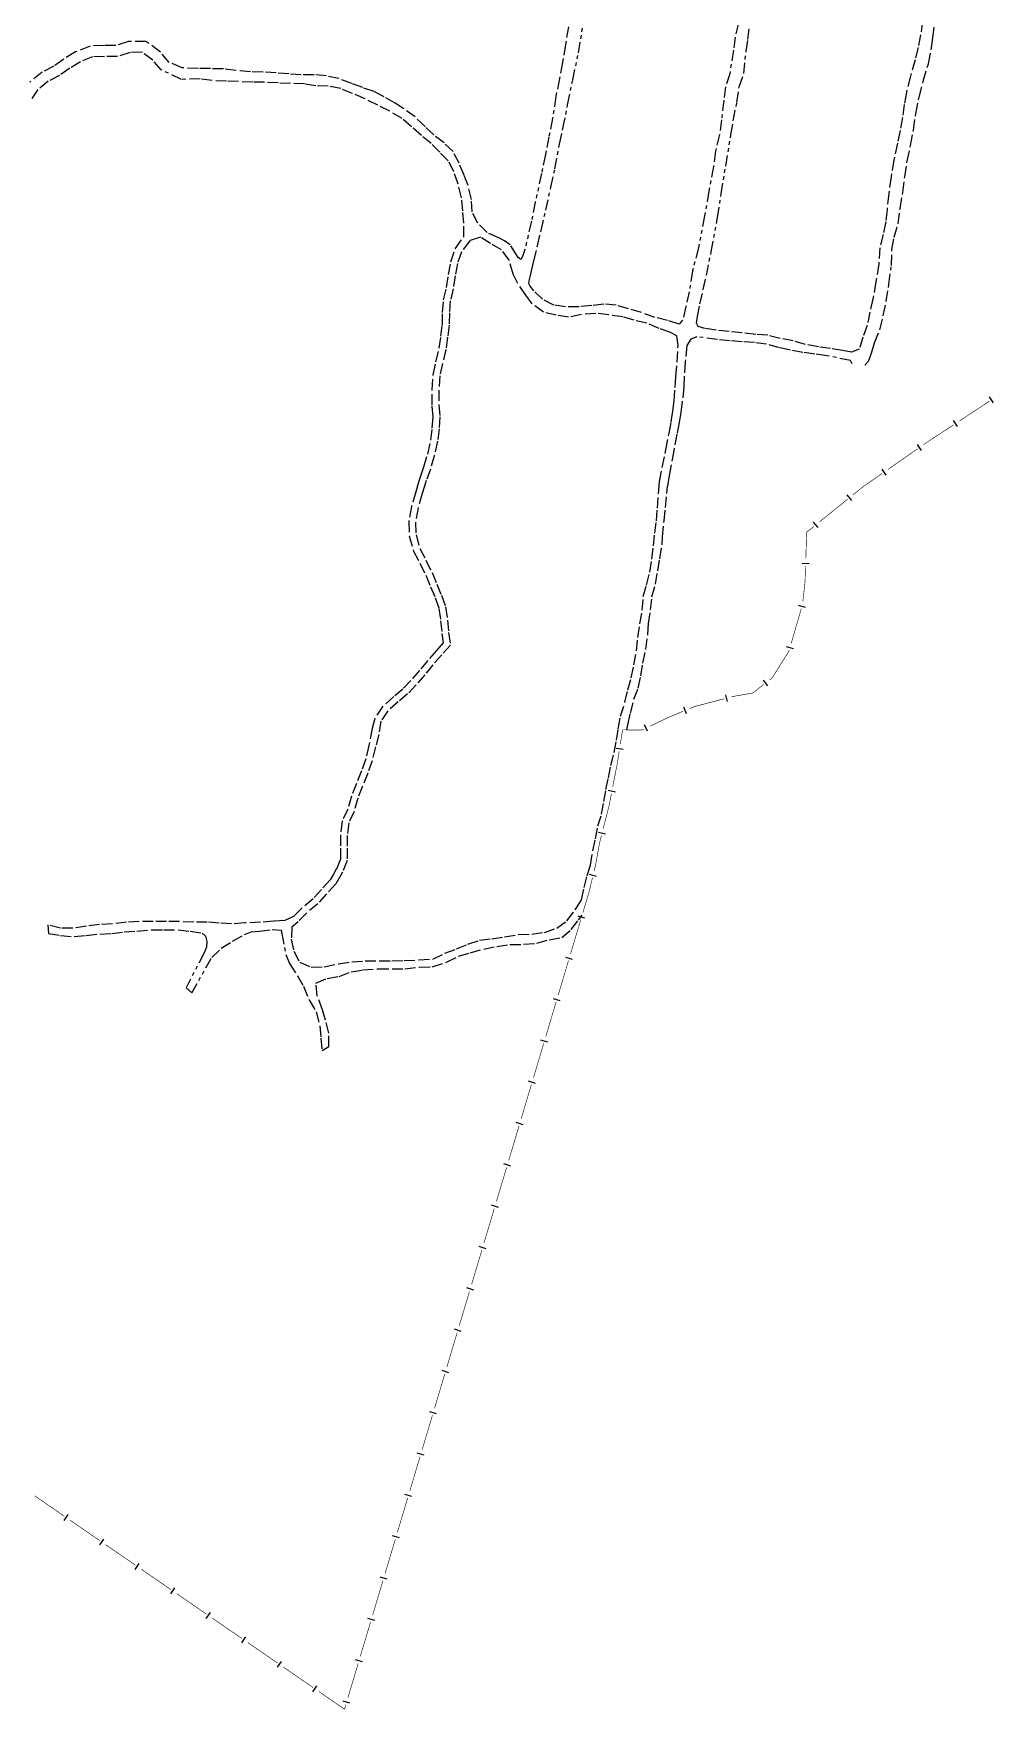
# Model space of a CAD drawing. Extents: x 211453 to 215163, y 4877397 to 4881305.
# Drawn here: x 212836 to 213236, y 4877397 to 4878096 of the extents above; entities that cross this region are included whole.
import ezdxf

# ---------------------------------------------------------------- set-up
doc = ezdxf.new("R2010")
doc.units = 0
doc.header["$LTSCALE"] = 1.5
doc.header["$MEASUREMENT"] = 0
doc.linetypes.add('TRACO_25', pattern=[8, 3, -1, 1, -1, 1, -1])
doc.layers.add('LM-LIM-SETORES-BAIRROS', color=250, linetype='CONTINUOUS')
doc.layers.add('SV-RUA-NAO-PAV', color=7, linetype='CONTINUOUS')

msp = doc.modelspace()

# ---------------------------------------------------------------- linework, layer by layer
at = {"layer": 'LM-LIM-SETORES-BAIRROS', "const_width": 0.25}
for points in [[(213221.942321, 4877934.617829), (213234.472365, 4877942.863919)], [(213207.7908, 4877925.304636), (213219.436312, 4877932.968611)], [(213206.921341, 4877924.700239), (213207.742443, 4877925.271021)], [(213207.742443, 4877925.271021), (213207.7908, 4877925.304636)], [(213192.141508, 4877914.426168), (213204.458035, 4877922.987894)], [(213181.955939, 4877907.345759), (213189.678203, 4877912.713823)], [(213177.600136, 4877903.83382), (213181.492553, 4877906.972146)], [(213181.492553, 4877906.972146), (213181.955939, 4877907.345759)], [(213163.587435, 4877892.535846), (213175.264686, 4877901.950824)], [(213158.211665, 4877888.201541), (213161.251985, 4877890.65285)], [(213157.835794, 4877877.11335), (213158.208461, 4877888.107035)], [(213158.208461, 4877888.107035), (213158.211665, 4877888.201541)], [(213157.50891, 4877867.470276), (213157.734157, 4877874.115072)], [(213156.586654, 4877859.169968), (213157.470106, 4877867.121038)], [(213157.470106, 4877867.121038), (213157.50891, 4877867.470276)], [(213151.760417, 4877841.846222), (213155.950361, 4877856.249152)], [(213143.805193, 4877827.413255), (213150.472916, 4877838.081613)], [(213150.472916, 4877838.081613), (213150.83274, 4877838.657331)], [(213150.83274, 4877838.657331), (213150.922429, 4877838.965636)], [(213142.687436, 4877826.53849), (213143.474941, 4877827.154798)], [(213143.474941, 4877827.154798), (213143.805193, 4877827.413255)], [(213126.718735, 4877819.442145), (213127.641833, 4877819.682953)], [(213127.641833, 4877819.682953), (213135.568855, 4877821.061566)], [(213135.568855, 4877821.061566), (213135.723513, 4877821.088463)], [(213135.723513, 4877821.088463), (213140.324921, 4877824.689565)], [(213101.28853, 4877811.249896), (213106.627661, 4877813.459192)], [(213109.399712, 4877814.606247), (213111.247745, 4877815.370951)], [(213111.247745, 4877815.370951), (213111.478474, 4877815.466425)], [(213111.478474, 4877815.466425), (213123.815883, 4877818.684879)], [(213080.445453, 4877799.745905), (213081.377808, 4877805.673022)], [(213081.377808, 4877805.673022), (213081.387677, 4877805.735758)], [(213081.387677, 4877805.735758), (213089.323439, 4877805.628098)], [(213089.323439, 4877805.628098), (213089.3417, 4877805.627858)], [(213089.3417, 4877805.627858), (213090.229995, 4877806.045879)], [(213092.944451, 4877807.32327), (213101.087819, 4877811.155444)], [(213101.087819, 4877811.155444), (213101.28853, 4877811.249896)], [(213079.021086, 4877790.859773), (213079.159821, 4877791.572959)], [(213079.159821, 4877791.572959), (213079.979275, 4877796.782346)], [(213077.30254, 4877782.025374), (213079.021086, 4877790.859773)], [(213075.764993, 4877774.12142), (213076.729691, 4877779.080574)], [(213073.30538, 4877764.482398), (213075.530628, 4877773.202964)], [(213075.530628, 4877773.202964), (213075.764993, 4877774.12142)], [(213070.142309, 4877749.402828), (213071.826815, 4877758.667611)], [(213071.826815, 4877758.667611), (213071.839723, 4877758.738605)], [(213071.839723, 4877758.738605), (213072.563631, 4877761.575543)], [(213070.005179, 4877748.83585), (213070.142309, 4877749.402828)], [(213067.384011, 4877737.998327), (213068.829767, 4877743.975973)], [(213069.535014, 4877746.891899), (213070.005179, 4877748.83585)], [(213064.84701, 4877729.519755), (213067.140343, 4877737.183998)], [(213067.140343, 4877737.183998), (213067.384011, 4877737.998327)], [(213059.687009, 4877712.275209), (213063.98701, 4877726.645664)], [(213054.527009, 4877695.030662), (213058.827009, 4877709.401117)], [(213049.367008, 4877677.786115), (213053.667009, 4877692.156571)], [(213044.207008, 4877660.541568), (213048.507008, 4877674.912024)], [(213039.047008, 4877643.297021), (213043.347008, 4877657.667477)], [(213033.887007, 4877626.052474), (213038.187008, 4877640.42293)], [(213028.727007, 4877608.807927), (213033.027007, 4877623.178383)], [(213023.567006, 4877591.563381), (213027.867007, 4877605.933836)], [(213018.407006, 4877574.318834), (213022.707006, 4877588.689289)], [(213013.247006, 4877557.074287), (213017.547006, 4877571.444743)], [(213008.087005, 4877539.82974), (213012.387005, 4877554.200196)], [(213002.927005, 4877522.585193), (213007.227005, 4877536.955649)], [(212997.767004, 4877505.340646), (213002.067005, 4877519.711102)], [(212992.607004, 4877488.0961), (212996.907004, 4877502.466555)], [(212836.097364, 4877486.125515), (212848.449616, 4877477.615411)], [(212987.447003, 4877470.851553), (212991.747004, 4877485.222008)], [(212850.920066, 4877475.91339), (212863.272318, 4877467.403286)], [(212865.742768, 4877465.701266), (212878.09502, 4877457.191162)], [(212982.287003, 4877453.607006), (212986.587003, 4877467.977462)], [(212880.565471, 4877455.489141), (212892.917723, 4877446.979037)], [(212977.127003, 4877436.362459), (212981.427003, 4877450.732915)], [(212895.388173, 4877445.277016), (212907.740425, 4877436.766912)], [(212910.210876, 4877435.064891), (212922.563128, 4877426.554787)], [(212971.967002, 4877419.117912), (212976.267003, 4877433.488368)], [(212925.033578, 4877424.852766), (212937.38583, 4877416.342662)], [(212939.856281, 4877414.640642), (212952.208533, 4877406.130538)], [(212966.807002, 4877401.873365), (212971.107002, 4877416.243821)], [(212954.678983, 4877404.428517), (212964.560785, 4877397.620434)], [(212964.560785, 4877397.620434), (212965.368008, 4877397.064296)], [(212965.368008, 4877397.064296), (212965.947002, 4877398.999274)]]:
    msp.add_lwpolyline(points, dxfattribs=at)
at = {"layer": 'LM-LIM-SETORES-BAIRROS'}
for points in [[(213236.13231, 4877942.160654), (213234.483092, 4877944.666663)], [(213221.096257, 4877932.265346), (213219.447039, 4877934.771355)], [(213206.13531, 4877922.327023), (213204.422965, 4877924.790329)], [(213191.355477, 4877912.052952), (213189.643132, 4877914.516257)], [(213176.984667, 4877901.410764), (213175.101671, 4877903.746214)], [(213162.971966, 4877890.11279), (213161.088971, 4877892.44824)], [(213159.267175, 4877875.06368), (213156.268897, 4877875.165316)], [(213157.669983, 4877856.790353), (213154.789397, 4877857.628341)], [(213152.642051, 4877839.506837), (213149.761465, 4877840.344826)], [(213142.036889, 4877824.124616), (213140.187964, 4877826.487131)], [(213125.162133, 4877817.485875), (213124.404867, 4877820.388727)], [(213108.125206, 4877812.455518), (213106.97815, 4877815.227569)], [(213091.773509, 4877805.114448), (213090.496118, 4877807.828904)], [(213081.616447, 4877797.53711), (213078.652889, 4877798.003288)], [(213078.393041, 4877779.77575), (213075.448241, 4877780.348599)], [(213074.264308, 4877762.17362), (213071.357453, 4877762.915369)], [(213070.522813, 4877744.595325), (213067.606886, 4877745.300572)], [(213065.710722, 4877727.173695), (213062.836631, 4877728.033695)], [(213060.550721, 4877709.929148), (213057.67663, 4877710.789148)], [(213055.390721, 4877692.684601), (213052.51663, 4877693.544601)], [(213050.230721, 4877675.440054), (213047.356629, 4877676.300054)], [(213045.07072, 4877658.195507), (213042.196629, 4877659.055507)], [(213039.91072, 4877640.95096), (213037.036629, 4877641.81096)], [(213034.750719, 4877623.706414), (213031.876628, 4877624.566414)], [(213029.590719, 4877606.461867), (213026.716628, 4877607.321867)], [(213024.430719, 4877589.21732), (213021.556627, 4877590.07732)], [(213019.270718, 4877571.972773), (213016.396627, 4877572.832773)], [(213014.110718, 4877554.728226), (213011.236627, 4877555.588226)], [(213008.950717, 4877537.483679), (213006.076626, 4877538.343679)], [(213003.790717, 4877520.239132), (213000.916626, 4877521.099133)], [(212998.630716, 4877502.994586), (212995.756625, 4877503.854586)], [(212993.470716, 4877485.750039), (212990.596625, 4877486.610039)], [(212848.422089, 4877475.812846), (212850.124109, 4877478.283296)], [(212863.244791, 4877465.600721), (212864.946812, 4877468.071171)], [(212988.310716, 4877468.505492), (212985.436624, 4877469.365492)], [(212878.067494, 4877455.388596), (212879.769514, 4877457.859047)], [(212983.150715, 4877451.260945), (212980.276624, 4877452.120945)], [(212892.890196, 4877445.176471), (212894.592217, 4877447.646922)], [(212907.712898, 4877434.964347), (212909.414919, 4877437.434797)], [(212977.990715, 4877434.016398), (212975.116624, 4877434.876398)], [(212922.535601, 4877424.752222), (212924.237622, 4877427.222672)], [(212937.358303, 4877414.540097), (212939.060324, 4877417.010547)], [(212972.830714, 4877416.771851), (212969.956623, 4877417.631851)], [(212952.181006, 4877404.327972), (212953.883026, 4877406.798423)], [(212967.670714, 4877399.527305), (212964.796623, 4877400.387305)]]:
    msp.add_lwpolyline(points, dxfattribs=at)
at = {"layer": 'SV-RUA-NAO-PAV', "linetype": 'TRACO_25'}
for points in [[(213058.773208, 4878099.015165, 12.699837), (213057.597003, 4878091.744074, 12.699837), (213056.313869, 4878084.152199, 12.679845), (213055.030735, 4878077.522674, 12.679845), (213053.615053, 4878070.21067, 12.679845), (213052.143684, 4878060.788471, 12.679845), (213050.646695, 4878053.196596, 12.679845), (213049.209006, 4878045.793822, 12.679845), (213047.556738, 4878037.899653, 12.679845), (213044.986543, 4878025.966607, 12.679845), (213043.334275, 4878017.980645, 12.679845), (213040.626392, 4878006.185288, 12.679845), (213039.616672, 4878003.247922, 12.679845), (213038.882331, 4878001.962825, 12.679845), (213037.780819, 4878002.788959, 12.679845), (213037.182843, 4878003.912243, 12.679845), (213034.443653, 4878008.131817, 12.519909), (213032.161063, 4878009.840483, 12.739821), (213029.744392, 4878011.051429, 12.739821), (213024.865032, 4878013.231094, 12.799797), (213020.965879, 4878017.210649, 12.819789), (213018.666721, 4878021.830206, 12.839781), (213018.315475, 4878027.085907, 12.839781), (213016.988499, 4878032.92927, 12.839781), (213015.252626, 4878037.248996, 12.839781), (213013.16432, 4878042.121709, 12.839781), (213010.658353, 4878046.994423, 12.859773), (213006.899403, 4878050.614153, 12.959733), (213002.583571, 4878053.955443, 12.959733), (212998.963841, 4878057.435952, 12.939741), (212994.854208, 4878061.466271, 13.119669), (212990.123346, 4878064.814633, 13.119669), (212986.503616, 4878067.18138, 13.119669), (212981.909343, 4878069.826567, 13.339581), (212977.732731, 4878072.054093, 13.399556), (212972.999238, 4878073.724738, 13.419548), (212968.404965, 4878075.395383, 13.419548), (212963.058644, 4878077.463945, 13.479525), (212957.91914, 4878078.583685, 13.499516), (212952.699552, 4878079.10347, 13.499516), (212947.359892, 4878079.103292, 13.499516), (212942.160272, 4878079.423094, 13.499516), (212936.920669, 4878079.842886, 13.499516), (212931.381071, 4878080.162676, 13.499516), (212926.161419, 4878080.262494, 13.659452), (212920.121903, 4878080.922241, 13.559492), (212914.842327, 4878081.502019, 12.939741), (212909.522688, 4878081.641831, 12.919749), (212904.403017, 4878081.661659, 12.659853), (212897.681007, 4878082.008351, 12.679845), (212892.247951, 4878084.228555, 12.679845), (212888.560182, 4878088.570166, 12.679845), (212882.498447, 4878093.006472, 12.719829), (212875.191314, 4878092.892057, 12.659853), (212869.990754, 4878091.250746, 12.879765), (212865.212351, 4878091.303877, 13.079684), (212859.286155, 4878091.045002, 13.019709), (212853.140311, 4878088.615792, 13.039701), (212848.229183, 4878085.576786, 13.079684), (212844.130031, 4878082.715322, 13.079684), (212839.202403, 4878080.158804, 13.079684), (212834.040165, 4878075.966406, 13.079684)], [(213129.691494, 4878100.56766, 11.080486), (213128.370714, 4878094.828071, 11.060494), (213127.62994, 4878089.368479, 11.040503), (213126.088554, 4878079.50921, 11.100478), (213124.314428, 4878074.02623, 11.100478), (213123.626915, 4878068.526124, 11.080486), (213122.710231, 4878060.275965, 11.080486), (213121.793546, 4878054.088346, 11.080486), (213120.189349, 4878047.213213, 11.080486), (213119.272664, 4878040.796423, 11.080486), (213117.439296, 4878030.483724, 11.080486), (213115.605927, 4878020.171026, 11.080486), (213113.085045, 4878006.879103, 11.080486), (213110.564163, 4877997.253918, 11.080486), (213109.189137, 4877988.545417, 11.080486), (213107.81411, 4877982.357798, 11.080486), (213106.439084, 4877976.628521, 11.080486), (213104.974175, 4877975.056787, 10.640663), (213100.154714, 4877976.596504, 11.12047), (213094.895236, 4877977.836231, 11.200438), (213089.275896, 4877979.835885, 11.540302), (213083.916472, 4877981.395583, 11.72023), (213078.737031, 4877982.91529, 11.880166), (213073.51744, 4877983.415077, 11.980125), (213068.517659, 4877982.754963, 11.980125), (213063.257919, 4877982.254828, 11.960134), (213057.618267, 4877982.174646, 12.040102), (213052.678705, 4877982.994417, 12.080086), (213048.039363, 4877985.394072, 12.100078), (213044.340119, 4877988.853675, 12.22003), (213042.81677, 4877990.90729, 12.359973), (213042.336872, 4877991.987061, 12.359973), (213042.456847, 4877993.066831, 12.359973), (213042.996732, 4877995.346346, 12.359973), (213043.596604, 4877997.865811, 12.359973), (213044.376439, 4878001.405058, 12.359973), (213045.936107, 4878007.703719, 12.359973), (213047.375801, 4878014.062368, 12.359973), (213049.325386, 4878022.550563, 12.359973), (213051.484927, 4878032.148522, 12.359973), (213053.16457, 4878039.82689, 12.359973), (213055.084162, 4878050.144697, 12.359973), (213056.523856, 4878056.623319, 12.359973), (213058.443448, 4878066.581202, 12.359973), (213060.602989, 4878076.899009, 12.359973), (213063.002479, 4878088.176611, 12.359973), (213064.682122, 4878098.494418, 12.359973)], [(213206.566733, 4878101.510145, 10.580687), (213205.72591, 4878095.690578, 10.62067), (213204.685194, 4878090.490956, 10.880567), (213203.4845, 4878085.371321, 11.080486), (213201.503593, 4878078.511799, 11.080486), (213199.782682, 4878071.732279, 11.12047), (213198.94198, 4878066.712649, 11.180447), (213198.141213, 4878061.273054, 11.160454), (213197.240445, 4878055.793458, 11.180447), (213196.079721, 4878050.49384, 11.180447), (213194.578784, 4878043.634334, 11.400358), (213193.417777, 4878036.454864, 11.460334), (213192.436795, 4878029.515381, 11.500318), (213191.735822, 4878022.755894, 11.500318), (213191.195089, 4878017.65628, 11.500318), (213190.134368, 4878012.41666, 11.460334), (213188.653628, 4878006.87705, 11.460334), (213188.272641, 4878000.15757, 11.380366), (213187.051593, 4877992.678122, 11.360374), (213185.850607, 4877985.618642, 11.22043), (213184.609846, 4877980.039043, 11.100478), (213183.448701, 4877974.457183, 10.880567), (213181.56, 4877969.53, 10.66), (213180.13, 4877964.58, 9.99), (213176.89, 4877963.3, 9.84), (213173.21, 4877963.96, 9.84), (213168.19, 4877964.86, 9.88), (213163.13, 4877965.56, 9.86), (213157.67, 4877966.5, 9.88), (213152.61, 4877968.02, 9.92), (213147.09, 4877969.04, 9.92), (213142.03, 4877970.38, 9.88), (213136.93, 4877970.66, 9.9), (213131.35, 4877971.38, 9.94), (213125.925649, 4877971.87836, 9.960936), (213120.38397, 4877972.455618, 10.220831), (213115.650453, 4877973.263779, 10.240823), (213112.879613, 4877974.071941, 10.540703), (213112.186903, 4877975.457361, 10.540703), (213112.581241, 4877978.136783, 10.540703), (213113.687775, 4877983.423524, 10.540703), (213115.073194, 4877989.42701, 10.540703), (213116.343163, 4877995.315044, 10.540703), (213118.376135, 4878005.208373, 10.540703), (213121.044009, 4878019.396611, 10.540703), (213122.499213, 4878029.340504, 10.540703), (213124.439484, 4878040.982136, 10.540703), (213126.62229, 4878054.078971, 10.540703), (213127.592426, 4878059.899787, 10.540703), (213129.04763, 4878067.539608, 10.540703), (213130.017766, 4878074.088025, 10.540703), (213131.958038, 4878079.54504, 10.540703), (213132.928174, 4878088.882599, 10.540703), (213133.655776, 4878093.733279, 10.540703), (213134.383378, 4878099.31156, 10.540703)], [(213182.44, 4877957.83, 9.84), (213184.06, 4877959.59, 9.84), (213185.3, 4877962.96, 9.84), (213186.550289, 4877967.190312, 10.640663), (213188.667329, 4877972.66971, 10.640663), (213190.16171, 4877978.584969, 10.640663), (213191.407028, 4877984.437962, 10.640663), (213192.527814, 4877991.536273, 10.640663), (213193.524068, 4877999.506306, 10.640663), (213193.773131, 4878006.231022, 10.640663), (213194.644854, 4878011.274559, 10.640663), (213196.388299, 4878016.878489, 10.640663), (213197.135489, 4878023.229609, 10.640663), (213198.256275, 4878029.954324, 10.640663), (213199.127998, 4878036.429977, 10.640663), (213200.124252, 4878042.967895, 10.640663), (213201.494101, 4878049.568078, 10.640663), (213202.739419, 4878055.919199, 10.640663), (213203.735673, 4878062.768446, 10.640663), (213205.105523, 4878069.742225, 10.640663), (213206.848967, 4878076.404675, 10.640663), (213208.966008, 4878083.627518, 10.640663), (213210.335857, 4878090.352234, 10.640663), (213210.833984, 4878094.461782, 10.640663), (213211.581175, 4878100.065712, 10.640663)], [(212995.768018, 4877907.35326, 11.42035), (212996.864859, 4877910.534476, 11.42035), (212997.900296, 4877913.758092, 11.42035), (212998.50315, 4877915.440415, 11.52031), (213000.091216, 4877920.782876, 11.540302), (213001.364054, 4877926.622275, 11.560294), (213002.018705, 4877931.641826, 11.560294), (213002.356949, 4877936.329796, 11.62027), (213001.907422, 4877941.263088, 11.740222), (213001.887579, 4877947.584752, 12.12007), (213002.392147, 4877953.858986, 12.140061), (213003.518667, 4877959.258164, 12.180045), (213004.914677, 4877964.995905, 12.280005), (213005.576397, 4877969.991996, 12.299997), (213006.23403, 4877974.78353, 12.299997), (213006.293837, 4877979.822262, 12.299997), (213006.720238, 4877985.18468, 11.860173), (213007.984915, 4877990.342172, 11.900158), (213008.792862, 4877995.677138, 11.900158), (213009.75707, 4878000.975846, 11.980125), (213011.601194, 4878006.505695, 11.980125), (213015.174153, 4878011.386576, 12.160053), (213015.206241, 4878017.17046, 12.659853), (213014.747044, 4878022.310037, 12.659853), (213014.2079, 4878027.769587, 12.659853), (213012.788843, 4878033.429091, 12.679845), (213011.00973, 4878038.568624, 12.739821), (213008.670581, 4878043.228177, 12.859773), (213005.131342, 4878046.787777, 12.979725), (213001.532105, 4878050.327376, 12.979725), (212997.432887, 4878053.786966, 12.999717), (212993.29369, 4878057.366544, 12.999717), (212989.434448, 4878060.766146, 12.999717), (212984.315235, 4878063.825733, 12.999717), (212979.255943, 4878066.385362, 13.039701), (212973.956669, 4878068.964981, 13.299597), (212968.777355, 4878071.324622, 13.399556), (212963.777969, 4878073.2843, 13.499516), (212958.618448, 4878074.284049, 13.479525), (212953.438806, 4878074.463862, 13.559492), (212948.70528, 4878075.256162, 13.919348), (212942.858023, 4878075.395383, 13.979324), (212937.706869, 4878075.673824, 13.959332), (212931.998833, 4878075.952264, 13.959332), (212927.126119, 4878075.952264, 13.859372), (212921.139642, 4878076.230705, 13.859372), (212916.127708, 4878076.369926, 13.859372), (212910.221893, 4878076.662249, 13.859372), (212905.202316, 4878077.342028, 12.659853), (212897.402566, 4878077.135638, 12.679845), (212888.943919, 4878081.101189, 12.679845), (212885.444762, 4878085.220746, 12.679845), (212881.045527, 4878088.440344, 12.719829), (212875.925842, 4878088.36018, 12.659853), (212870.665927, 4878086.700137, 12.879765), (212865.28628, 4878086.759953, 13.079684), (212860.246568, 4878086.539803, 13.019709), (212855.186589, 4878084.539793, 13.039701), (212850.726458, 4878081.779863, 13.079684), (212846.486283, 4878078.819956, 13.079684), (212841.706215, 4878076.339994, 13.079684), (212837.445966, 4878072.880126, 13.079684), (212834.645506, 4878068.640369, 13.059692)], [(213096.641817, 4877907.349196, 10.600678), (213096.858083, 4877909.297558, 10.780606), (213097.977703, 4877915.201007, 10.840583), (213099.402674, 4877922.529427, 10.800598), (213100.827644, 4877929.552496, 10.62067), (213101.688627, 4877934.296369, 10.600678), (213102.30857, 4877938.635972, 10.820591), (213102.928514, 4877943.014321, 10.820591), (213103.315978, 4877948.516317, 11.080486), (213103.62595, 4877953.165891, 11.100478), (213104.1684, 4877959.132844, 10.960534), (213104.555865, 4877966.145952, 10.500719), (213104.090907, 4877970.09809, 10.480727), (213101.453869, 4877971.536949, 10.520711), (213096.696555, 4877973.207616, 10.900558), (213091.475087, 4877975.396311, 11.240422), (213086.255025, 4877976.618516, 11.680245), (213081.521532, 4877978.01072, 11.840181), (213075.674276, 4877978.846042, 11.860173), (213070.277059, 4877979.515278, 12.060094), (213064.257371, 4877979.035116, 12.060094), (213058.898219, 4877977.871499, 12.060094), (213053.747064, 4877978.706822, 12.040102), (213048.456689, 4877979.959805, 12.240022), (213043.719349, 4877983.47408, 12.379965), (213041.078009, 4877987.060045, 12.359973), (213037.736719, 4877991.932759, 12.359973), (213035.787634, 4877995.83093, 12.319989), (213034.042703, 4878001.652317, 12.339981), (213030.863565, 4878006.031864, 12.339981), (213026.320647, 4878008.639206, 12.399958), (213022.144036, 4878011.284393, 12.399958), (213017.844979, 4878009.911123, 12.299997), (213017.624975, 4878009.791126, 12.319989), (213014.144505, 4878005.191374, 11.980125), (213012.503869, 4878000.27171, 11.980125), (213011.583166, 4877995.21208, 11.900158), (213010.762402, 4877989.792482, 11.900158), (213009.52172, 4877984.732842, 11.860173), (213009.120987, 4877979.693228, 12.299997), (213009.06022, 4877974.573632, 12.299997), (213008.379516, 4877969.614003, 12.299997), (213007.698786, 4877964.474387, 12.280005), (213006.277997, 4877958.634803, 12.180045), (213005.197287, 4877953.455178, 12.140061), (213004.716417, 4877947.475636, 12.12007), (213004.735501, 4877941.396118, 11.740222), (213005.194713, 4877936.356533, 11.62027), (213004.833983, 4877931.356917, 11.560294), (213004.15324, 4877926.137308, 11.560294), (213002.832412, 4877920.077745, 11.540302), (213001.191686, 4877914.558128, 11.52031), (212999.451068, 4877909.718453, 11.42035), (212998.726277, 4877907.353141, 11.42035)], [(213177.21, 4877958.52, 9.84), (213176.47, 4877959.84, 9.84), (213166.65, 4877961.84, 9.88), (213161.67, 4877962.52, 9.86), (213156.65, 4877963.24, 9.88), (213151.51, 4877964.14, 9.92), (213146.82, 4877965.13, 9.88), (213141.41, 4877966.68, 9.8), (213136.41, 4877967.34, 9.9), (213131.33, 4877967.7, 9.94), (213126.291771, 4877968.118047, 10.100879), (213120.992181, 4877968.597832, 10.180847), (213112.401798, 4877969.770317, 10.200839), (213109.836717, 4877968.808411, 10.160855), (213108.153383, 4877966.042933, 10.260815), (213107.512112, 4877959.229437, 10.360775), (213107.03116, 4877953.13737, 10.520711), (213106.951001, 4877948.808796, 10.520711), (213106.309731, 4877942.756808, 10.580687), (213105.748619, 4877938.187758, 10.720631), (213104.947032, 4877934.019502, 10.840583), (213104.065285, 4877929.129816, 11.000519), (213102.782745, 4877922.276241, 10.960534), (213101.420045, 4877914.821474, 10.740623), (213100.780345, 4877911.796018, 10.700639), (213100.118647, 4877907.349056, 10.680647)], [(212995.768018, 4877907.35326, 11.42035), (212995.075969, 4877905.094801, 11.380366), (212993.352559, 4877898.943111, 11.32039), (212992.170467, 4877892.650884, 11.060494), (212992.3934, 4877886.652178, 10.980526), (212994.103594, 4877880.3411, 10.720631), (212996.848353, 4877875.290351, 10.600678), (212999.305275, 4877870.199587, 10.540703), (213001.294204, 4877865.452161, 10.480727), (213003.198644, 4877860.876057, 10.480727), (213004.74152, 4877856.412908, 10.480727), (213005.493255, 4877851.201816, 10.500719), (213006.012221, 4877845.964383, 10.480727), (213006.574813, 4877842.022169, 10.340783), (213003.793808, 4877838.890205, 10.340783), (213000.097282, 4877834.628773, 10.360775), (212996.716877, 4877830.508987, 10.240823), (212993.114436, 4877826.356018, 10.240823), (212989.770448, 4877822.764145, 10.240823), (212985.94272, 4877819.577931, 10.220831), (212981.375685, 4877815.59025, 10.220831), (212978.046175, 4877810.499774, 10.140863), (212976.95694, 4877806.345899, 9.920951), (212975.550165, 4877799.247303, 9.281208), (212974.215587, 4877793.598621, 9.241223), (212972.48607, 4877788.623628, 8.861376), (212970.329516, 4877783.303477, 8.821392), (212968.251374, 4877778.099809, 8.70144), (212966.712507, 4877772.657518, 8.60148), (212964.398842, 4877767.698288, 8.581489), (212963.682427, 4877761.862263, 8.561497), (212963.681602, 4877756.38086, 8.561497), (212963.64511, 4877751.745542, 8.461536), (212961.957019, 4877747.526911, 8.241625), (212960.778044, 4877745.47705, 8.241625), (212959.453296, 4877743.173734, 8.181648), (212955.748975, 4877739.147071, 8.121673), (212952.25675, 4877735.211695, 7.821793), (212947.680798, 4877731.428493, 7.821793), (212944.360476, 4877727.978808, 7.821793), (212940.469559, 4877726.194153, 7.801801), (212935.868643, 4877725.851195, 7.801801), (212930.380824, 4877725.410397, 7.886798), (212923.807143, 4877725.180105, 7.886798), (212918.237822, 4877724.740422, 7.876374), (212913.108184, 4877725.033544, 7.876374), (212908.12282, 4877725.489877, 7.938918), (212902.553706, 4877725.52997, 7.991038), (212896.594658, 4877725.690089, 8.011886), (212891.155523, 4877725.740182, 7.980614), (212885.606405, 4877725.720265, 8.032734), (212879.767333, 4877725.720356, 8.064006), (212874.438173, 4877725.460396, 8.345453), (212868.539093, 4877724.800378, 8.647749), (212863.119946, 4877724.490411, 8.908349), (212857.740782, 4877723.780377, 9.137677), (212851.981676, 4877722.980334, 9.273189), (212846.912482, 4877723.000416, 9.439973), (212841.623357, 4877724.290712, 9.544212), (212841.628356, 4877724.305715, 9.492092), (212841.843228, 4877720.790128, 8.585205), (212846.84241, 4877719.909904, 8.574781), (212852.661473, 4877719.449737, 8.574781), (212857.634814, 4877719.977187, 8.397573), (212863.360108, 4877720.511649, 8.303758), (212868.24903, 4877720.739709, 8.07443), (212873.463411, 4877721.442798, 8.043158), (212878.73961, 4877721.73592, 7.928494), (212884.876429, 4877722.279706, 7.824254), (212890.005614, 4877722.269624, 7.824254), (212896.009507, 4877722.222534, 7.824254), (212900.953858, 4877721.679356, 7.803406), (212905.963042, 4877720.949157, 7.792982), (212907.415411, 4877719.656206, 7.792982), (212907.985706, 4877717.375025, 7.782558), (212907.843132, 4877715.093844, 7.782558), (212906.702542, 4877712.384942, 7.782558), (212899.288704, 4877698.127563, 7.782558), (212901.673057, 4877695.965079, 8.220366), (212909.981739, 4877710.674057, 8.751989), (212913.971599, 4877714.567974, 8.939621), (212918.670933, 4877717.598403, 8.960469), (212923.650213, 4877720.268769, 8.950045), (212926.371962, 4877721.369517, 8.897925), (212929.889428, 4877721.662639, 8.897925), (212935.165627, 4877722.395445, 8.897925), (212938.976215, 4877722.102323, 8.897925), (212939.269337, 4877720.783273, 8.897925), (212940.881509, 4877711.989608, 7.86595), (212942.493681, 4877708.17902, 7.65747), (212945.718025, 4877703.049382, 7.55323), (212948.209563, 4877698.79911, 7.386446), (212950.725178, 4877692.843798, 7.376022), (212953.534603, 4877688.042958, 7.323902), (212955.084199, 4877682.151956, 7.323902), (212955.553988, 4877677.041101, 7.177967), (212955.993781, 4877671.920245, 7.177967), (212958.85337, 4877673.520466, 7.386446), (212958.803529, 4877679.181406, 7.50111), (212957.516192, 4877684.582685, 7.907646), (212956.197142, 4877688.832957, 7.959766), (212953.998726, 4877694.6954, 8.262061), (212953.48493, 4877700.004943, 8.491389), (212958.102436, 4877702.023454, 8.720717), (212963.123474, 4877702.845264, 8.710293), (212968.215151, 4877704.808115, 8.699869), (212972.905106, 4877705.54092, 8.731141), (212979.353793, 4877705.980604, 8.814533), (212985.216236, 4877705.980604, 8.835381), (212990.492435, 4877705.980604, 8.824957), (212996.57826, 4877706.695383, 8.783261), (213002.007401, 4877706.845323, 8.762413), (213007.963435, 4877708.770084, 7.981729), (213012.989562, 4877711.256803, 8.021712), (213017.826077, 4877712.722413, 7.661857), (213023.46011, 4877714.254747, 7.661857), (213028.96472, 4877715.360513, 7.641865), (213034.38748, 4877716.093318, 7.641865), (213040.103362, 4877716.239879, 7.641865), (213045.672683, 4877716.679563, 7.661857), (213050.802321, 4877718.145173, 7.661857), (213056.118761, 4877719.135448, 7.661857), (213059.962389, 4877722.395445, 7.661857), (213063.040171, 4877726.499155, 7.541905), (213064.49146, 4877728.331521, 7.541905)], [(212998.726277, 4877907.353141, 11.42035), (212997.790358, 4877904.298828, 11.380366), (212996.109562, 4877898.299247, 11.32039), (212995.00875, 4877892.439675, 11.060494), (212995.207931, 4877887.080107, 10.980526), (212996.746978, 4877881.400608, 10.720631), (212999.366085, 4877876.581077, 10.600678), (213001.885138, 4877871.361575, 10.540703), (213003.904284, 4877866.542024, 10.480727), (213005.843459, 4877861.882458, 10.480727), (213007.502631, 4877857.082894, 10.480727), (213008.301746, 4877851.54336, 10.500719), (213008.820924, 4877846.303792, 10.480727), (213009.560097, 4877841.124228, 10.340783), (213005.919712, 4877837.024431, 10.340783), (213002.25931, 4877832.804644, 10.360775), (212998.878905, 4877828.684858, 10.240823), (212995.218503, 4877824.465071, 10.240823), (212991.718161, 4877820.705252, 10.240823), (212987.777918, 4877817.425381, 10.220831), (212983.51763, 4877813.705534, 10.220831), (212980.557153, 4877809.285786, 10.140863), (212979.656386, 4877803.80619, 9.920951), (212978.295684, 4877798.56656, 9.281208), (212976.934903, 4877792.806972, 9.241223), (212975.134238, 4877787.627322, 8.861376), (212972.953568, 4877782.247676, 8.821392), (212970.932935, 4877777.18801, 8.70144), (212969.372203, 4877771.668396, 8.60148), (212967.151628, 4877766.908699, 8.581489), (212966.510883, 4877761.689091, 8.561497), (212966.510082, 4877756.369513, 8.561497), (212966.469305, 4877751.189922, 8.461536), (212964.508693, 4877746.290245, 8.241625), (212963.801394, 4877745.060479, 8.241625), (212961.748146, 4877741.490534, 8.181648), (212957.847757, 4877737.25074, 8.121673), (212954.227373, 4877733.170943, 7.821793), (212949.607093, 4877729.351092, 7.821793), (212946.026761, 4877725.631268, 7.821793), (212943.377163, 4877723.44899, 8.793685), (212943.187056, 4877718.30814, 8.772837), (212944.236756, 4877713.337299, 8.772837), (212946.676245, 4877708.726496, 8.762413), (212951.505424, 4877706.706086, 8.772837), (212956.924566, 4877706.836023, 8.783261), (212962.843658, 4877708.056133, 8.814533), (212968.372802, 4877708.896186, 8.762413), (212973.951925, 4877709.276163, 8.741565), (212979.860988, 4877709.336081, 8.720717), (212985.160147, 4877709.396008, 8.710293), (212990.209347, 4877709.475943, 8.751989), (212996.359788, 4877709.700028, 8.637325), (213002.220838, 4877710.09437, 7.941745), (213007.28088, 4877712.514347, 7.941745), (213012.140838, 4877714.294367, 7.941745), (213016.880842, 4877716.334364, 7.861777), (213021.740773, 4877717.934398, 7.601881), (213026.900541, 4877718.574519, 7.581889), (213032.160326, 4877719.374631, 7.681849), (213037.880099, 4877720.294749, 7.721833), (213043.519764, 4877720.454924, 7.761817), (213048.81954, 4877721.21504, 7.781809), (213053.919489, 4877723.035065, 7.761817), (213058.139677, 4877726.074965, 7.901761), (213061.600131, 4877730.554725, 7.941745), (213062.186169, 4877731.50459, 7.941745), (213064.240607, 4877734.834474, 7.961737), (213065.361309, 4877739.974103, 7.961737), (213066.581984, 4877744.973748, 8.00172), (213068.017154, 4877749.271618, 8.281609), (213069.00338, 4877755.273012, 8.221633), (213070.104069, 4877760.312649, 8.381569), (213071.024808, 4877765.61226, 8.361576), (213072.611427, 4877770.572338, 8.401561), (213073.526181, 4877775.791536, 8.261617), (213074.46688, 4877780.831168, 8.181648), (213075.487555, 4877785.750812, 8.181648), (213076.528248, 4877790.790447, 8.181648), (213077.948991, 4877796.330055, 8.201641), (213078.876345, 4877801.479265, 8.221633), (213079.590362, 4877806.129333, 8.281609), (213080.546989, 4877811.363912, 8.541504), (213082.356854, 4877817.350389, 8.821392), (213083.612553, 4877822.388178, 8.861376), (213084.993223, 4877827.427824, 8.921352), (213086.133961, 4877832.807436, 8.921352), (213087.214777, 4877838.687006, 8.921352), (213087.735593, 4877844.326576, 8.921352), (213088.656392, 4877850.026155, 9.041304), (213089.617171, 4877855.605745, 9.00132), (213090.038002, 4877861.305307, 9.121272), (213091.398647, 4877866.164967, 9.261216), (213092.779363, 4877871.50459, 9.741023), (213093.640136, 4877877.004182, 10.120872), (213094.240922, 4877882.483768, 10.380767), (213094.861684, 4877887.803367, 10.480727), (213095.502408, 4877892.882986, 10.480727), (213095.943183, 4877898.222577, 10.540703), (213096.421527, 4877904.349544, 10.600678), (213096.641817, 4877907.349196, 10.600678)], [(213083.22062, 4877805.710893, 8.821392), (213083.610361, 4877807.829332, 8.821392), (213084.723601, 4877812.686506, 8.941344), (213086.115805, 4877818.533763, 9.181248), (213087.872392, 4877823.128261, 9.481128), (213089.013084, 4877828.207896, 9.561095), (213089.874755, 4877833.569565, 9.701039), (213091.09462, 4877839.287087, 10.000919), (213091.963061, 4877845.542518, 10.120872), (213092.21618, 4877850.126266, 10.180847), (213093.096979, 4877855.805845, 10.280807), (213093.657759, 4877861.225434, 10.260815), (213095.058468, 4877866.52506, 10.520711), (213096.070063, 4877872.064003, 10.600678), (213096.905385, 4877877.075937, 10.600678), (213097.879928, 4877882.923193, 10.600678), (213098.019148, 4877886.264482, 10.600678), (213098.71525, 4877892.947061, 10.600678), (213099.343, 4877898.442673, 10.600678), (213099.828026, 4877904.333814, 10.680647), (213100.118647, 4877907.349056, 10.680647)]]:
    msp.add_polyline3d(points, dxfattribs=at)

doc.saveas('drawing.dxf')
